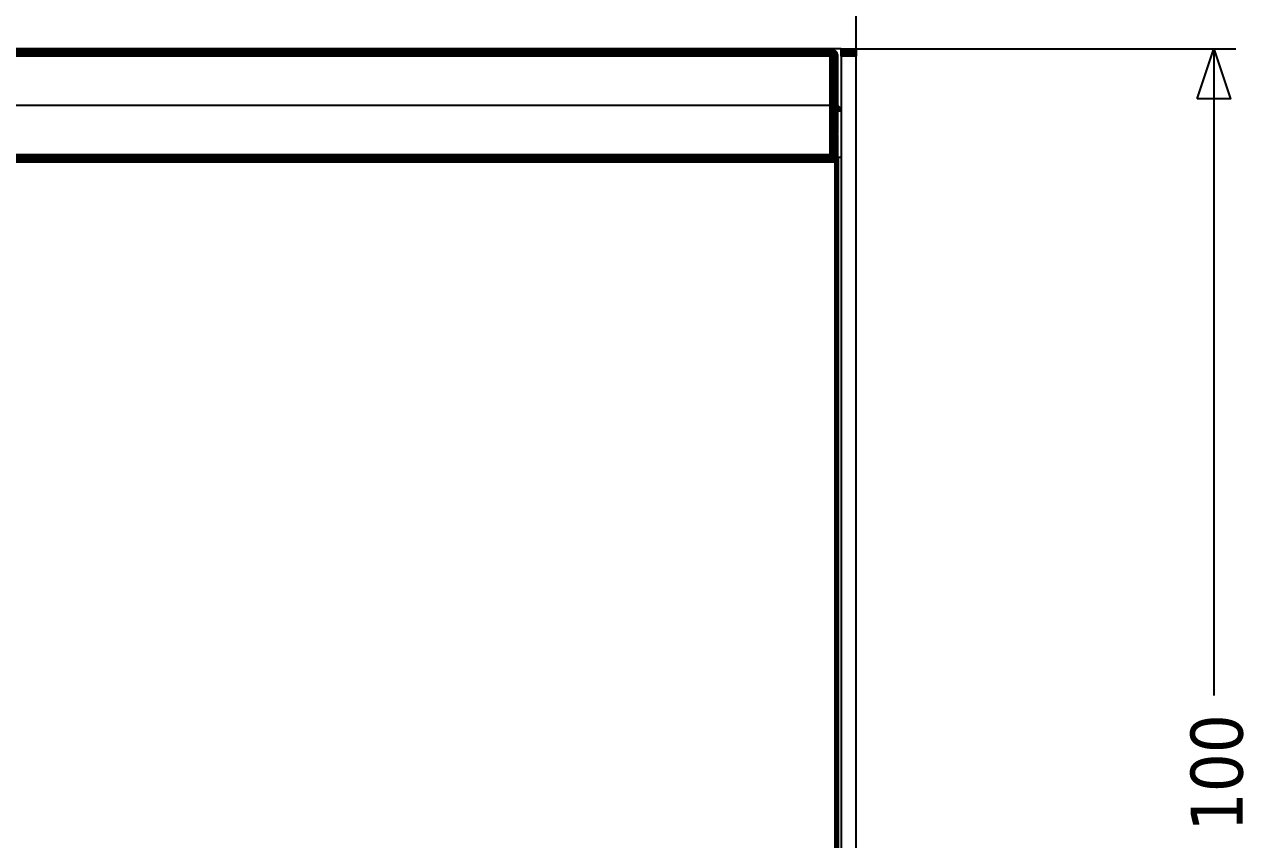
# Model space of a CAD drawing. Header units: inches. Extents: x 12 to 4609, y 5 to 3256.
# Drawn here: x 1133 to 1953, y 2110 to 2659 of the extents above; entities that cross this region are included whole.
import ezdxf

# ---------------------------------------------------------------- set-up
doc = ezdxf.new("R2010")
doc.units = ezdxf.units.IN
doc.header["$MEASUREMENT"] = 0
doc.styles.add('Tahoma', font='tahoma.ttf')

msp = doc.modelspace()

# ---------------------------------------------------------------- linework, layer by layer
for p, q in [((1692.34, 2642.05), (1692.34, 2812.57)), ((710.34, 2642.05), (1674.84, 2642.05)), ((1674.84, 2642), (710.34, 2642)), ((710.34, 2641.85), (1674.84, 2641.85)), ((1674.84, 2642.05), (1675.55, 2642)), ((1674.84, 2642.05), (1674.84, 2642)), ((1682.34, 2642.05), (1674.84, 2642.05)), ((1674.84, 2642), (1675.55, 2642)), ((1674.84, 2642), (1675.82, 2641.86)), ((1674.84, 2642), (1674.84, 2641.85)), ((1674.84, 2641.85), (1675.82, 2641.86)), ((1675.82, 2641.58), (1674.84, 2641.85)), ((1674.84, 2641.85), (1674.84, 2641.6)), ((1675.55, 2642), (1676.25, 2641.85)), ((1675.82, 2641.86), (1675.55, 2642)), ((1676.76, 2641.58), (1675.82, 2641.86)), ((1675.82, 2641.86), (1675.82, 2641.58)), ((1675.82, 2641.86), (1676.25, 2641.85)), ((1676.25, 2641.85), (1676.92, 2641.6)), ((1676.25, 2641.85), (1676.76, 2641.58)), ((1682.34, 2642.05), (1692.34, 2642.05)), ((1682.34, 2641.81), (1682.34, 2642.05)), ((1692.34, 2642.05), (1692.34, 2641.81)), ((1692.89, 2642.08), (1943.87, 2642.08)), ((1696.81, 2642.08), (1947.8, 2642.08)), ((1933.03, 2642.08), (1933.03, 2206.73)), ((1674.84, 2641.6), (710.34, 2641.6)), ((710.34, 2641.26), (1674.84, 2641.26)), ((710.34, 2640.83), (1674.84, 2640.83)), ((710.34, 2640.33), (1674.84, 2640.33)), ((710.34, 2639.76), (1674.84, 2639.76)), ((710.34, 2639.13), (1674.84, 2639.13)), ((1674.84, 2638.46), (710.34, 2638.46)), ((710.34, 2637.76), (1674.84, 2637.76)), ((1674.84, 2637.05), (710.34, 2637.05)), ((1674.84, 2641.6), (1675.82, 2641.58)), ((1674.84, 2641.6), (1674.84, 2641.26)), ((1675.82, 2641.13), (1674.84, 2641.6)), ((1674.84, 2641.26), (1675.82, 2641.13)), ((1674.84, 2641.26), (1674.84, 2640.83)), ((1674.84, 2640.83), (1675.82, 2641.13)), ((1674.84, 2640.83), (1675.82, 2640.52)), ((1674.84, 2640.83), (1674.84, 2640.33)), ((1675.82, 2640.52), (1674.84, 2640.33)), ((1675.82, 2639.78), (1674.84, 2640.33)), ((1674.84, 2640.33), (1674.84, 2639.76)), ((1674.84, 2639.76), (1675.82, 2639.78)), ((1674.84, 2639.76), (1674.84, 2639.13)), ((1675.82, 2638.93), (1674.84, 2639.76)), ((1674.84, 2639.13), (1675.82, 2638.93)), ((1674.84, 2639.13), (1675.82, 2638.01)), ((1674.84, 2639.13), (1674.84, 2638.46)), ((1674.84, 2638.46), (1675.82, 2638.01)), ((1674.84, 2638.46), (1674.84, 2637.76)), ((1675.82, 2638.01), (1674.84, 2637.76)), ((1675.55, 2637.05), (1674.84, 2637.76)), ((1674.84, 2637.76), (1674.84, 2637.05)), ((1674.84, 2620.55), (1674.84, 2637.05)), ((1675.55, 2637.05), (1674.84, 2620.55)), ((1675.55, 2637.05), (1674.84, 2637.05)), ((1675.55, 2637.05), (1675.82, 2638.01)), ((1676.25, 2637.05), (1675.55, 2637.05)), ((1675.55, 2637.05), (1676.14, 2604.05)), ((1675.82, 2641.58), (1676.76, 2641.32)), ((1675.82, 2641.58), (1675.82, 2641.13)), ((1675.82, 2641.13), (1676.76, 2640.89)), ((1675.82, 2641.13), (1675.82, 2640.52)), ((1675.82, 2640.52), (1676.76, 2640.32)), ((1675.82, 2640.52), (1675.82, 2639.78)), ((1675.82, 2639.78), (1676.76, 2639.62)), ((1675.82, 2639.78), (1675.82, 2638.93)), ((1675.82, 2638.93), (1676.76, 2638.82)), ((1675.82, 2638.93), (1675.82, 2638.01)), ((1675.82, 2638.01), (1676.76, 2637.95)), ((1675.82, 2638.01), (1676.25, 2637.05)), ((1676.14, 2604.05), (1676.92, 2637.05)), ((1676.25, 2637.05), (1676.14, 2604.05)), ((1676.25, 2637.05), (1676.76, 2637.95)), ((1676.92, 2637.05), (1676.25, 2637.05)), ((1676.76, 2641.58), (1676.92, 2641.6)), ((1676.76, 2641.32), (1676.76, 2641.58)), ((1677.62, 2641.13), (1676.76, 2641.58)), ((1677.55, 2641.26), (1676.76, 2641.58)), ((1676.76, 2641.32), (1677.62, 2640.89)), ((1676.76, 2640.89), (1676.76, 2641.32)), ((1676.76, 2640.89), (1677.62, 2640.51)), ((1676.76, 2640.32), (1676.76, 2640.89)), ((1676.76, 2640.32), (1677.62, 2639.99)), ((1676.76, 2639.62), (1676.76, 2640.32)), ((1676.76, 2639.62), (1677.62, 2639.36)), ((1676.76, 2638.82), (1676.76, 2639.62)), ((1676.76, 2638.82), (1677.62, 2638.64)), ((1676.76, 2637.95), (1676.76, 2638.82)), ((1676.76, 2637.95), (1677.62, 2637.86)), ((1676.92, 2637.05), (1676.76, 2637.95)), ((1676.92, 2641.6), (1677.55, 2641.26)), ((1676.92, 2637.05), (1677.62, 2637.86)), ((1677.55, 2637.05), (1676.92, 2637.05)), ((1676.92, 2637.05), (1677.34, 2604.05)), ((1677.34, 2604.05), (1678.12, 2637.05)), ((1677.55, 2637.05), (1677.34, 2604.05)), ((1677.55, 2641.26), (1678.12, 2640.83)), ((1677.62, 2641.13), (1677.55, 2641.26)), ((1677.55, 2637.05), (1677.62, 2637.86)), ((1677.55, 2637.05), (1678.38, 2637.74)), ((1678.12, 2637.05), (1677.55, 2637.05)), ((1677.62, 2640.89), (1677.62, 2641.13)), ((1678.38, 2640.52), (1677.62, 2641.13)), ((1677.62, 2641.13), (1678.12, 2640.83)), ((1677.62, 2640.89), (1678.38, 2640.32)), ((1677.62, 2640.51), (1677.62, 2640.89)), ((1677.62, 2640.51), (1678.38, 2639.99)), ((1677.62, 2639.99), (1677.62, 2640.51)), ((1677.62, 2639.99), (1678.38, 2639.55)), ((1677.62, 2639.36), (1677.62, 2639.99)), ((1677.62, 2639.36), (1678.38, 2639.02)), ((1677.62, 2638.64), (1677.62, 2639.36)), ((1677.62, 2638.64), (1678.38, 2638.41)), ((1677.62, 2637.86), (1677.62, 2638.64)), ((1677.62, 2637.86), (1678.38, 2637.74)), ((1678.12, 2640.83), (1678.62, 2640.33)), ((1678.38, 2640.52), (1678.12, 2640.83)), ((1678.12, 2637.05), (1678.38, 2637.74)), ((1678.62, 2637.05), (1678.12, 2637.05)), ((1678.38, 2604.05), (1678.12, 2637.05)), ((1678.38, 2640.32), (1678.38, 2640.52)), ((1679, 2639.78), (1678.38, 2640.52)), ((1678.38, 2640.52), (1678.62, 2640.33)), ((1678.38, 2640.32), (1679, 2639.62)), ((1678.38, 2639.99), (1678.38, 2640.32)), ((1678.38, 2639.99), (1679, 2639.36)), ((1678.38, 2639.55), (1678.38, 2639.99)), ((1678.38, 2639.55), (1679, 2639.02)), ((1678.38, 2639.02), (1678.38, 2639.55)), ((1678.38, 2639.02), (1679, 2638.6)), ((1678.38, 2638.41), (1678.38, 2639.02)), ((1678.38, 2638.41), (1679, 2638.12)), ((1678.38, 2637.74), (1678.38, 2638.41)), ((1678.38, 2637.74), (1678.62, 2637.05)), ((1678.38, 2637.74), (1678.8, 2637.31)), ((1678.38, 2637.74), (1679, 2637.59)), ((1679.05, 2637.05), (1678.38, 2604.05)), ((1678.62, 2637.05), (1678.38, 2604.05)), ((1678.62, 2640.33), (1679.05, 2639.76)), ((1678.62, 2637.05), (1678.8, 2637.31)), ((1679.05, 2637.05), (1678.62, 2637.05)), ((1678.8, 2637.31), (1679, 2637.59)), ((1679, 2639.62), (1679, 2639.78)), ((1679.46, 2638.93), (1679, 2639.78)), ((1679.05, 2639.76), (1679, 2639.78)), ((1679, 2639.78), (1679.39, 2639.13)), ((1679, 2639.62), (1679.46, 2638.82)), ((1679, 2639.36), (1679, 2639.62)), ((1679, 2639.36), (1679.46, 2638.64)), ((1679, 2639.02), (1679, 2639.36)), ((1679, 2639.02), (1679.46, 2638.41)), ((1679, 2638.6), (1679, 2639.02)), ((1679, 2638.6), (1679.46, 2638.12)), ((1679, 2638.12), (1679, 2638.6)), ((1679, 2638.12), (1679.46, 2637.79)), ((1679, 2637.59), (1679, 2638.12)), ((1679, 2637.59), (1679.46, 2637.43)), ((1679.05, 2637.05), (1679, 2637.59)), ((1679.05, 2639.76), (1679.39, 2639.13)), ((1679.05, 2637.05), (1679.26, 2637.24)), ((1679.39, 2637.05), (1679.05, 2637.05)), ((1679.05, 2637.05), (1679.17, 2604.05)), ((1679.17, 2604.05), (1679.39, 2637.05)), ((1679.26, 2637.24), (1679.46, 2637.43)), ((1679.26, 2637.24), (1679.39, 2637.05)), ((1679.46, 2638.93), (1679.39, 2639.13)), ((1679.46, 2637.43), (1679.39, 2637.05)), ((1679.39, 2637.05), (1679.59, 2637.16)), ((1679.64, 2637.05), (1679.39, 2637.05)), ((1679.39, 2637.05), (1679.67, 2604.05)), ((1679.46, 2638.93), (1679.64, 2638.46)), ((1679.46, 2638.82), (1679.46, 2638.93)), ((1679.72, 2638.1), (1679.46, 2638.93)), ((1679.46, 2638.64), (1679.46, 2638.82)), ((1679.46, 2638.82), (1679.72, 2638.1)), ((1679.46, 2638.64), (1679.75, 2637.86)), ((1679.46, 2638.41), (1679.46, 2638.64)), ((1679.46, 2638.41), (1679.75, 2637.74)), ((1679.46, 2638.12), (1679.46, 2638.41)), ((1679.46, 2638.12), (1679.75, 2637.59)), ((1679.46, 2637.79), (1679.46, 2638.12)), ((1679.46, 2637.79), (1679.75, 2637.43)), ((1679.46, 2637.43), (1679.46, 2637.79)), ((1679.75, 2637.24), (1679.46, 2637.43)), ((1679.59, 2637.16), (1679.75, 2637.24)), ((1679.59, 2637.16), (1679.64, 2637.05)), ((1679.64, 2638.46), (1679.72, 2638.1)), ((1679.64, 2637.05), (1679.75, 2637.24)), ((1679.79, 2637.05), (1679.64, 2637.05)), ((1679.67, 2604.05), (1679.64, 2637.05)), ((1679.67, 2604.05), (1679.79, 2637.05)), ((1679.72, 2638.1), (1679.75, 2638.01)), ((1679.75, 2637.95), (1679.75, 2638.01)), ((1679.75, 2637.95), (1679.76, 2637.91)), ((1679.76, 2637.91), (1679.75, 2637.86)), ((1679.75, 2637.86), (1679.75, 2637.74)), ((1679.75, 2637.86), (1679.79, 2637.76)), ((1679.75, 2637.59), (1679.75, 2637.74)), ((1679.75, 2637.59), (1679.84, 2637.05)), ((1679.75, 2637.43), (1679.75, 2637.59)), ((1679.75, 2637.43), (1679.75, 2637.24)), ((1679.75, 2637.43), (1679.84, 2637.05)), ((1679.84, 2637.05), (1679.75, 2637.24)), ((1679.75, 2637.24), (1679.79, 2637.05)), ((1679.79, 2637.76), (1679.84, 2637.05)), ((1679.79, 2637.05), (1679.84, 2620.55)), ((1679.79, 2637.05), (1679.84, 2637.05)), ((1679.84, 2620.55), (1679.84, 2637.05)), ((1682.34, 2641.1), (1682.34, 2641.81)), ((1692.34, 2641.81), (1682.34, 2641.81)), ((1682.34, 2639.99), (1682.34, 2641.1)), ((1682.34, 2641.1), (1692.34, 2641.1)), ((1682.34, 2638.6), (1682.34, 2639.99)), ((1682.34, 2639.99), (1692.34, 2639.99)), ((1682.34, 2637.05), (1682.34, 2638.6)), ((1682.34, 2638.6), (1692.34, 2638.6)), ((1692.34, 2637.05), (1682.34, 2637.05)), ((1682.34, 2637.05), (1682.34, 2600.05)), ((1692.34, 2641.81), (1692.34, 2641.1)), ((1692.34, 2641.1), (1692.34, 2639.99)), ((1692.34, 2639.99), (1692.34, 2638.6)), ((1692.34, 2638.6), (1692.34, 2637.05)), ((1692.34, 1647.05), (1692.34, 2637.05)), ((1674.84, 2604.05), (1674.84, 2620.55)), ((1674.84, 2620.55), (1676.14, 2604.05)), ((1679.67, 2604.05), (1679.84, 2620.55)), ((1679.84, 2620.55), (1679.84, 2604.05)), ((710.34, 2604.05), (1674.84, 2604.05)), ((1674.84, 2604.05), (1676.14, 2604.05)), ((1674.84, 2571.05), (1674.84, 2604.05)), ((1675.5, 2570.4), (1674.84, 2604.05)), ((1675.5, 2570.4), (1676.12, 2602.88)), ((1676.12, 2603.38), (1676.14, 2604.05)), ((1676.12, 2603.38), (1676.15, 2603.38)), ((1676.12, 2602.88), (1676.12, 2603.38)), ((1676.12, 2602.88), (1676.16, 2602.88)), ((1676.15, 2569.74), (1676.12, 2602.88)), ((1676.14, 2604.05), (1677.34, 2604.05)), ((1676.14, 2604.05), (1676.15, 2603.38)), ((1676.15, 2603.38), (1676.16, 2602.88)), ((1676.16, 2602.88), (1676.81, 2569.09)), ((1676.81, 2569.09), (1677.33, 2602.88)), ((1677.33, 2602.88), (1677.34, 2604.05)), ((1677.33, 2602.88), (1677.36, 2602.88)), ((1677.33, 2602.88), (1677.46, 2568.44)), ((1677.34, 2604.05), (1678.38, 2604.05)), ((1677.34, 2604.05), (1677.36, 2602.88)), ((1677.36, 2602.88), (1677.79, 2568.11)), ((1677.79, 2568.11), (1678.34, 2601.58)), ((1678.34, 2601.58), (1678.11, 2567.79)), ((1678.34, 2601.58), (1678.36, 2602.88)), ((1678.34, 2601.58), (1678.4, 2601.58)), ((1678.34, 2601.58), (1678.43, 2567.46)), ((1678.36, 2603.08), (1678.39, 2603.11)), ((1678.36, 2603.08), (1678.36, 2602.88)), ((1678.36, 2602.88), (1678.39, 2602.88)), ((1678.38, 2604.05), (1679.17, 2604.05)), ((1678.39, 2603.11), (1678.38, 2604.05)), ((1678.39, 2602.88), (1678.39, 2603.11)), ((1678.4, 2601.58), (1678.39, 2602.88)), ((1678.75, 2567.14), (1678.4, 2601.58)), ((1679.14, 2600.83), (1679.13, 2600.05)), ((1679.14, 2600.83), (1679.15, 2601.58)), ((1679.14, 2600.83), (1679.2, 2600.83)), ((1679.16, 2600.05), (1679.14, 2600.83)), ((1679.15, 2601.58), (1679.16, 2602.66)), ((1679.15, 2601.58), (1679.2, 2601.58)), ((1679.16, 2602.66), (1679.17, 2604.05)), ((1679.16, 2602.66), (1679.19, 2602.7)), ((1679.17, 2604.05), (1679.67, 2604.05)), ((1679.19, 2602.7), (1679.17, 2604.05)), ((1679.2, 2601.58), (1679.19, 2602.7)), ((1679.2, 2600.83), (1679.2, 2601.58)), ((1679.21, 2600.05), (1679.2, 2600.83)), ((1679.66, 2601.58), (1679.67, 2602.28)), ((1679.66, 2600.82), (1679.66, 2601.58)), ((1679.66, 2601.58), (1679.84, 2601.58)), ((1679.66, 2600.82), (1679.68, 2600.05)), ((1679.66, 2600.05), (1679.66, 2600.82)), ((1679.66, 2600.82), (1679.84, 2600.82)), ((1679.84, 2604.05), (1679.67, 2604.05)), ((1679.67, 2603.81), (1679.67, 2604.05)), ((1679.84, 2603.76), (1679.67, 2603.81)), ((1679.67, 2603.51), (1679.67, 2603.81)), ((1679.7, 2603.48), (1679.67, 2603.51)), ((1679.67, 2603.44), (1679.67, 2603.51)), ((1679.67, 2603.44), (1679.7, 2603.48)), ((1679.67, 2603.38), (1679.67, 2603.44)), ((1679.67, 2603.38), (1679.72, 2603.38)), ((1679.68, 2603.28), (1679.67, 2603.38)), ((1679.68, 2603.28), (1679.67, 2603.26)), ((1679.68, 2602.92), (1679.67, 2603.26)), ((1679.67, 2602.88), (1679.68, 2602.92)), ((1679.67, 2602.88), (1679.69, 2602.88)), ((1679.68, 2602.83), (1679.67, 2602.88)), ((1679.67, 2602.75), (1679.68, 2602.83)), ((1679.67, 2602.28), (1679.67, 2602.75)), ((1679.84, 2602.28), (1679.67, 2602.28)), ((1679.72, 2603.38), (1679.68, 2603.28)), ((1679.73, 2603.07), (1679.68, 2602.92)), ((1679.68, 2602.92), (1679.69, 2602.88)), ((1679.69, 2602.88), (1679.68, 2602.83)), ((1679.69, 2602.88), (1679.84, 2602.88)), ((1679.7, 2603.48), (1679.84, 2603.67)), ((1679.75, 2603.45), (1679.7, 2603.48)), ((1679.75, 2603.45), (1679.72, 2603.38)), ((1679.72, 2603.38), (1679.8, 2603.38)), ((1679.84, 2603.38), (1679.73, 2603.07)), ((1679.8, 2603.38), (1679.73, 2603.07)), ((1679.84, 2603.67), (1679.75, 2603.45)), ((1679.8, 2603.41), (1679.75, 2603.45)), ((1679.84, 2603.6), (1679.8, 2603.41)), ((1679.84, 2603.38), (1679.8, 2603.41)), ((1679.8, 2603.41), (1679.8, 2603.38)), ((1679.8, 2603.38), (1679.84, 2603.38)), ((1679.84, 2604.05), (1679.84, 2603.76)), ((1679.87, 2603.75), (1679.84, 2603.76)), ((1679.84, 2603.76), (1679.84, 2603.7)), ((1679.84, 2603.7), (1679.87, 2603.75)), ((1679.84, 2603.67), (1679.84, 2603.7)), ((1679.84, 2603.67), (1679.84, 2603.6)), ((1679.84, 2603.6), (1679.84, 2603.38)), ((1680.34, 2602.88), (1679.84, 2603.38)), ((1679.97, 2602.88), (1679.84, 2603.38)), ((1679.84, 2603.38), (1679.84, 2602.88)), ((1679.84, 2602.88), (1679.97, 2602.88)), ((1679.84, 2602.88), (1679.84, 2602.28)), ((1680.13, 2602.28), (1679.84, 2602.28)), ((1679.84, 2602.28), (1679.84, 2601.58)), ((1679.84, 2601.58), (1681.34, 2601.58)), ((1679.84, 2601.58), (1679.84, 2600.82)), ((1680.19, 2600.82), (1679.84, 2600.82)), ((1679.84, 2600.82), (1679.84, 2600.05)), ((1680.57, 2603.38), (1679.87, 2603.75)), ((1680.13, 2602.28), (1679.97, 2602.88)), ((1679.97, 2602.88), (1680.34, 2602.88)), ((1680.28, 2602.28), (1680.13, 2602.28)), ((1680.19, 2600.82), (1680.23, 2600.83)), ((1680.19, 2600.82), (1680.3, 2600.44)), ((1680.23, 2600.83), (1680.88, 2600.82)), ((1680.28, 2602.28), (1680.64, 2602.52)), ((1680.57, 2602.28), (1680.28, 2602.28)), ((1680.88, 2600.82), (1680.3, 2600.44)), ((1680.64, 2602.52), (1680.34, 2602.88)), ((1681.17, 2602.88), (1680.57, 2603.38)), ((1680.72, 2602.43), (1680.57, 2602.28)), ((1680.76, 2602.28), (1680.57, 2602.28)), ((1680.64, 2602.52), (1681.17, 2602.88)), ((1680.72, 2602.43), (1680.64, 2602.52)), ((1681.17, 2602.88), (1680.72, 2602.43)), ((1680.8, 2602.33), (1680.72, 2602.43)), ((1680.8, 2602.33), (1680.76, 2602.28)), ((1680.84, 2602.28), (1680.76, 2602.28)), ((1681.17, 2602.88), (1680.8, 2602.33)), ((1680.84, 2602.28), (1680.8, 2602.33)), ((1681.11, 2601.9), (1680.84, 2602.28)), ((1680.9, 2600.83), (1680.88, 2600.82)), ((1680.9, 2600.83), (1681.32, 2600.83)), ((1681.11, 2601.9), (1681.67, 2602.28)), ((1681.19, 2601.8), (1681.11, 2601.9)), ((1681.67, 2602.28), (1681.17, 2602.88)), ((1681.67, 2602.28), (1681.19, 2601.8)), ((1681.34, 2601.58), (1681.19, 2601.8)), ((1681.32, 2600.83), (1681.34, 2600.82)), ((1681.43, 2601.46), (1681.34, 2601.58)), ((1681.84, 2600.83), (1681.34, 2600.82)), ((1681.34, 2600.82), (1681.52, 2600.68)), ((1681.43, 2601.46), (1682.04, 2601.58)), ((1681.49, 2601.36), (1681.43, 2601.46)), ((1681.49, 2601.36), (1682.04, 2601.58)), ((1681.56, 2601.27), (1681.49, 2601.36)), ((1682.04, 2601.58), (1681.56, 2601.27)), ((1681.84, 2600.83), (1681.56, 2601.27)), ((1682.04, 2601.58), (1681.67, 2602.28)), ((1681.89, 2600.76), (1681.84, 2600.83)), ((1681.84, 2600.83), (1682.27, 2600.83)), ((1681.89, 2600.76), (1682.27, 2600.83)), ((1682.27, 2600.83), (1681.99, 2600.6)), ((1682.27, 2600.83), (1682.04, 2601.58)), ((1682.34, 2600.05), (1682.27, 2600.83)), ((1679.13, 2600.05), (1678.75, 2567.14)), ((1679.13, 2600.05), (1678.91, 2566.99)), ((1679.16, 2600.05), (1679.07, 2566.83)), ((1679.13, 2600.05), (1679.16, 2600.05)), ((1679.16, 2600.05), (1679.21, 2600.05)), ((1679.22, 2566.67), (1679.16, 2600.05)), ((1679.38, 2566.52), (1679.21, 2600.05)), ((1679.21, 2600.05), (1679.52, 2566.37)), ((1679.52, 2566.37), (1679.66, 2600.05)), ((1679.66, 2600.05), (1679.6, 2566.3)), ((1679.68, 2600.05), (1679.66, 2600.05)), ((1679.66, 2600.05), (1679.66, 2566.23)), ((1679.66, 2600.05), (1679.76, 2569.05)), ((1679.72, 2569.05), (1679.66, 2600.05)), ((1679.68, 2600.05), (1679.84, 2585.05)), ((1679.84, 2600.05), (1679.68, 2600.05)), ((1680.34, 2600.05), (1679.84, 2600.05)), ((1679.84, 2600.05), (1679.84, 2585.05)), ((1680.3, 2600.44), (1681.52, 2600.68)), ((1681.34, 2600.05), (1680.3, 2600.44)), ((1680.3, 2600.44), (1680.34, 2600.05)), ((1681.34, 2600.05), (1680.34, 2600.05)), ((1681.17, 2599.86), (1681.17, 2599.76)), ((1681.82, 2600.45), (1681.34, 2600.05)), ((1682.34, 2600.05), (1681.34, 2600.05)), ((1681.52, 2600.68), (1681.89, 2600.76)), ((1681.52, 2600.68), (1681.82, 2600.45)), ((1681.67, 2599.91), (1681.67, 2599.89)), ((1681.99, 2600.6), (1681.82, 2600.45)), ((1681.82, 2600.45), (1682.34, 2600.05)), ((1681.99, 2600.6), (1681.89, 2600.76)), ((1682.34, 2600.05), (1681.99, 2600.6)), ((1682.34, 2600.05), (1682.34, 2569.05)), ((1679.79, 2569.05), (1679.84, 2585.05)), ((1679.84, 2569.05), (1679.84, 2585.05)), ((707.4, 2568.11), (1677.79, 2568.11)), ((707.73, 2568.44), (1677.46, 2568.44)), ((708.38, 2569.09), (1676.81, 2569.09)), ((709.03, 2569.74), (1676.15, 2569.74)), ((1675.5, 2570.4), (709.69, 2570.4)), ((710.34, 2571.05), (1674.84, 2571.05)), ((1675.5, 2570.4), (1674.84, 2571.05)), ((1676.15, 2569.74), (1675.5, 2570.4)), ((1676.81, 2569.09), (1676.15, 2569.74)), ((1677.46, 2568.44), (1676.81, 2569.09)), ((1677.79, 2568.11), (1677.46, 2568.44)), ((1678.11, 2567.79), (1677.79, 2568.11)), ((1679.76, 2569.05), (1679.72, 2569.05)), ((1679.73, 2566.17), (1679.72, 2569.05)), ((1679.76, 2569.05), (1679.76, 2566.14)), ((1679.76, 2569.05), (1679.78, 2566.11)), ((1679.79, 2569.05), (1679.76, 2569.05)), ((1679.78, 2566.11), (1679.79, 2569.05)), ((1679.84, 2569.05), (1679.79, 2569.05)), ((1679.84, 2566.05), (1679.84, 2569.05)), ((1679.87, 2569.05), (1679.84, 2569.05)), ((1680.01, 2569.05), (1679.87, 2569.05)), ((1679.87, 2569.05), (1679.87, 2427.05)), ((1680.19, 2569.05), (1680.01, 2569.05)), ((1680.01, 2569.05), (1680.01, 2427.05)), ((1680.3, 2569.05), (1680.19, 2569.05)), ((1680.19, 2569.05), (1680.19, 2427.05)), ((1680.34, 2569.05), (1680.3, 2569.05)), ((1680.3, 2569.05), (1680.3, 2427.05)), ((1680.34, 2568.88), (1680.34, 2569.05)), ((1680.34, 2569.05), (1680.57, 2569.05)), ((1680.57, 2568.88), (1680.34, 2568.88)), ((1680.34, 2568.88), (1680.34, 2427.05)), ((1680.57, 2569.05), (1680.57, 2568.88)), ((1680.57, 2569.05), (1681.17, 2569.05)), ((1681.17, 2568.88), (1680.57, 2568.88)), ((1681.17, 2569.05), (1681.17, 2568.88)), ((1681.17, 2569.05), (1681.67, 2569.05)), ((1681.67, 2568.88), (1681.17, 2568.88)), ((1681.67, 2569.05), (1681.67, 2568.88)), ((1681.67, 2569.05), (1682.04, 2569.05)), ((1682.04, 2568.88), (1681.67, 2568.88)), ((1682.04, 2569.05), (1682.27, 2569.07)), ((1682.04, 2568.88), (1682.04, 2569.05)), ((1682.27, 2568.88), (1682.04, 2568.88)), ((1682.27, 2568.88), (1682.27, 2569.07)), ((1682.27, 2569.07), (1682.34, 2569.05)), ((1682.34, 2568.88), (1682.27, 2568.88)), ((1682.34, 2569.05), (1682.34, 2568.88)), ((1682.34, 2568.88), (1682.34, 1715.23)), ((705.4, 2566.11), (1679.78, 2566.11)), ((705.46, 2566.17), (1679.73, 2566.17)), ((705.52, 2566.23), (1679.66, 2566.23)), ((705.58, 2566.29), (1679.6, 2566.3)), ((705.66, 2566.37), (1679.52, 2566.37)), ((705.81, 2566.52), (1679.38, 2566.52)), ((705.95, 2566.66), (1679.22, 2566.67)), ((1679.07, 2566.83), (706.12, 2566.83)), ((706.28, 2566.99), (1678.91, 2566.99)), ((706.34, 2566.07), (1678.34, 2566.07)), ((706.44, 2567.14), (1678.75, 2567.14)), ((706.76, 2567.46), (1678.43, 2567.46)), ((707.08, 2567.79), (1678.11, 2567.79)), ((1678.43, 2567.46), (1678.11, 2567.79)), ((1678.34, 2566.07), (1678.73, 2566.07)), ((1678.34, 2427.05), (1678.34, 2566.07)), ((1678.75, 2567.14), (1678.43, 2567.46)), ((1678.73, 2566.07), (1679.12, 2566.07)), ((1678.73, 2427.05), (1678.73, 2566.07)), ((1678.91, 2566.99), (1678.75, 2567.14)), ((1679.07, 2566.83), (1678.91, 2566.99)), ((1679.22, 2566.67), (1679.07, 2566.83)), ((1679.12, 2566.07), (1679.11, 2427.05)), ((1679.12, 2566.07), (1679.45, 2566.07)), ((1679.38, 2566.52), (1679.22, 2566.67)), ((1679.52, 2566.37), (1679.38, 2566.52)), ((1679.45, 2566.07), (1679.76, 2566.07)), ((1679.45, 2566.07), (1679.45, 2427.05)), ((1679.6, 2566.3), (1679.52, 2566.37)), ((1679.66, 2566.23), (1679.6, 2566.3)), ((1679.73, 2566.17), (1679.66, 2566.23)), ((1679.76, 2566.14), (1679.73, 2566.17)), ((1679.78, 2566.11), (1679.76, 2566.14)), ((1679.76, 2566.07), (1679.84, 2566.05)), ((1679.76, 2566.07), (1679.76, 2427.05)), ((1679.84, 2566.05), (1679.78, 2566.11)), ((1678.34, 2427.05), (1678.73, 2427.05)), ((1678.34, 2426.9), (1678.34, 2427.05)), ((1678.34, 2426.9), (1678.73, 2426.9)), ((1678.34, 2426.47), (1678.34, 2426.9)), ((1678.34, 2426.47), (1678.73, 2426.47)), ((1678.34, 2425.82), (1678.34, 2426.47)), ((1678.34, 2425.82), (1678.73, 2425.82)), ((1678.34, 2425.55), (1678.34, 2425.82)), ((1678.34, 2425.55), (1678.73, 2425.55)), ((1678.34, 2425.51), (1678.34, 2425.55)), ((1678.34, 2425.51), (1678.73, 2425.51)), ((1678.34, 2425.41), (1678.34, 2425.51)), ((1678.73, 2425.41), (1678.34, 2425.41)), ((1678.34, 2425.24), (1678.34, 2425.41)), ((1678.34, 2425.24), (1678.73, 2425.24)), ((1678.34, 2425.05), (1678.34, 2425.24)), ((1678.73, 2425.05), (1678.34, 2425.05)), ((1678.34, 2409.05), (1678.34, 2425.05)), ((1678.73, 2426.9), (1678.73, 2427.05)), ((1678.73, 2426.47), (1678.73, 2426.9)), ((1678.73, 2425.82), (1678.73, 2426.47)), ((1678.73, 2425.55), (1678.73, 2425.82)), ((1678.73, 2425.51), (1678.73, 2425.55)), ((1678.73, 2425.41), (1678.73, 2425.51)), ((1678.73, 2425.24), (1678.73, 2425.41)), ((1678.73, 2425.05), (1678.73, 2425.24)), ((1678.73, 2409.05), (1678.73, 2425.05)), ((1679.11, 2427.05), (1679.45, 2427.05)), ((1679.11, 2427.05), (1679.11, 2426.9)), ((1679.11, 2426.9), (1679.45, 2426.9)), ((1679.11, 2426.9), (1679.11, 2426.47)), ((1679.11, 2426.47), (1679.45, 2426.47)), ((1679.11, 2426.47), (1679.11, 2425.82)), ((1679.11, 2425.82), (1679.45, 2425.82)), ((1679.11, 2425.82), (1679.11, 2425.55)), ((1679.11, 2425.55), (1679.45, 2425.55)), ((1679.11, 2425.55), (1679.11, 2425.51)), ((1679.11, 2425.51), (1679.45, 2425.51)), ((1679.11, 2425.51), (1679.11, 2425.41)), ((1679.45, 2425.41), (1679.11, 2425.41)), ((1679.11, 2425.41), (1679.11, 2425.24)), ((1679.11, 2425.24), (1679.45, 2425.24)), ((1679.11, 2425.24), (1679.11, 2425.05)), ((1679.45, 2425.05), (1679.11, 2425.05)), ((1679.11, 2425.05), (1679.11, 2409.05)), ((1679.45, 2427.05), (1679.76, 2427.05)), ((1679.45, 2427.05), (1679.45, 2426.9)), ((1679.45, 2426.9), (1679.76, 2426.9)), ((1679.45, 2426.9), (1679.45, 2426.47)), ((1679.45, 2426.47), (1679.76, 2426.47)), ((1679.45, 2426.47), (1679.45, 2425.82)), ((1679.45, 2425.82), (1679.76, 2425.82)), ((1679.45, 2425.82), (1679.45, 2425.55)), ((1679.45, 2425.55), (1679.76, 2425.55)), ((1679.45, 2425.55), (1679.45, 2425.51)), ((1679.45, 2425.51), (1679.76, 2425.51)), ((1679.45, 2425.51), (1679.45, 2425.41)), ((1679.76, 2425.41), (1679.45, 2425.41)), ((1679.45, 2425.41), (1679.45, 2425.24)), ((1679.45, 2425.24), (1679.76, 2425.24)), ((1679.45, 2425.24), (1679.45, 2425.05)), ((1679.76, 2425.05), (1679.45, 2425.05)), ((1679.45, 2425.05), (1679.45, 2409.05)), ((1679.76, 2427.05), (1679.87, 2427.05)), ((1679.76, 2427.05), (1679.76, 2426.9)), ((1679.76, 2426.9), (1679.87, 2426.9)), ((1679.76, 2426.9), (1679.76, 2426.47)), ((1679.76, 2426.47), (1679.87, 2426.47)), ((1679.76, 2426.47), (1679.76, 2425.82)), ((1679.76, 2425.82), (1679.87, 2425.82)), ((1679.76, 2425.82), (1679.76, 2425.55)), ((1679.76, 2425.55), (1679.87, 2425.55)), ((1679.76, 2425.55), (1679.76, 2425.51)), ((1679.76, 2425.51), (1679.87, 2425.51)), ((1679.76, 2425.51), (1679.76, 2425.41)), ((1679.87, 2425.41), (1679.76, 2425.41)), ((1679.76, 2425.41), (1679.76, 2425.24)), ((1679.76, 2425.24), (1679.87, 2425.24)), ((1679.76, 2425.24), (1679.76, 2425.05)), ((1679.87, 2425.05), (1679.76, 2425.05)), ((1679.76, 2425.05), (1679.76, 2409.05)), ((1679.87, 2427.05), (1680.01, 2427.05)), ((1679.87, 2427.05), (1679.87, 2426.9)), ((1679.87, 2426.9), (1680.01, 2426.9)), ((1679.87, 2426.9), (1679.87, 2426.47)), ((1679.87, 2426.47), (1680.01, 2426.47)), ((1679.87, 2426.47), (1679.87, 2425.82)), ((1679.87, 2425.82), (1680.01, 2425.82)), ((1679.87, 2425.82), (1679.87, 2425.55)), ((1679.87, 2425.55), (1680.01, 2425.55)), ((1679.87, 2425.55), (1679.87, 2425.51)), ((1679.87, 2425.51), (1680.01, 2425.51)), ((1679.87, 2425.51), (1679.87, 2425.41)), ((1680.01, 2425.41), (1679.87, 2425.41)), ((1679.87, 2425.41), (1679.87, 2425.24)), ((1679.87, 2425.24), (1680.01, 2425.24)), ((1679.87, 2425.24), (1679.87, 2425.05)), ((1680.01, 2425.05), (1679.87, 2425.05)), ((1679.87, 2425.05), (1679.87, 2409.05)), ((1680.01, 2427.05), (1680.01, 2426.9)), ((1680.01, 2426.9), (1680.01, 2426.47)), ((1680.01, 2426.47), (1680.01, 2425.82)), ((1680.01, 2425.82), (1680.01, 2425.55)), ((1680.01, 2425.55), (1680.01, 2425.51)), ((1680.01, 2425.51), (1680.01, 2425.41)), ((1680.01, 2425.41), (1680.01, 2425.24)), ((1680.01, 2425.24), (1680.01, 2425.05)), ((1680.01, 2425.05), (1680.01, 2409.05)), ((1680.19, 2427.05), (1680.3, 2427.05)), ((1680.19, 2427.05), (1680.19, 2426.9)), ((1680.19, 2426.9), (1680.3, 2426.9)), ((1680.19, 2426.9), (1680.19, 2426.47)), ((1680.19, 2426.47), (1680.3, 2426.47)), ((1680.19, 2426.47), (1680.19, 2425.82)), ((1680.19, 2425.82), (1680.3, 2425.82)), ((1680.19, 2425.82), (1680.19, 2425.55)), ((1680.19, 2425.55), (1680.3, 2425.55)), ((1680.19, 2425.55), (1680.19, 2425.51)), ((1680.19, 2425.51), (1680.3, 2425.51)), ((1680.19, 2425.51), (1680.19, 2425.41)), ((1680.3, 2425.41), (1680.19, 2425.41)), ((1680.19, 2425.41), (1680.19, 2425.24)), ((1680.19, 2425.24), (1680.3, 2425.24)), ((1680.19, 2425.24), (1680.19, 2425.05)), ((1680.3, 2425.05), (1680.19, 2425.05)), ((1680.19, 2425.05), (1680.19, 2409.05)), ((1680.3, 2427.05), (1680.34, 2427.05)), ((1680.3, 2427.05), (1680.3, 2426.9)), ((1680.3, 2426.9), (1680.34, 2426.9)), ((1680.3, 2426.9), (1680.3, 2426.47)), ((1680.3, 2426.47), (1680.34, 2426.47)), ((1680.3, 2426.47), (1680.3, 2425.82)), ((1680.3, 2425.82), (1680.34, 2425.82)), ((1680.3, 2425.82), (1680.3, 2425.55)), ((1680.3, 2425.55), (1680.34, 2425.55)), ((1680.3, 2425.55), (1680.3, 2425.51)), ((1680.3, 2425.51), (1680.34, 2425.51)), ((1680.3, 2425.51), (1680.3, 2425.41)), ((1680.34, 2425.41), (1680.3, 2425.41)), ((1680.3, 2425.41), (1680.3, 2425.24)), ((1680.3, 2425.24), (1680.34, 2425.24)), ((1680.3, 2425.24), (1680.3, 2425.05)), ((1680.34, 2425.05), (1680.3, 2425.05)), ((1680.3, 2425.05), (1680.3, 2409.05)), ((1680.34, 2426.9), (1680.34, 2427.05)), ((1680.34, 2426.47), (1680.34, 2426.9)), ((1680.34, 2425.82), (1680.34, 2426.47)), ((1680.34, 2425.55), (1680.34, 2425.82)), ((1680.34, 2425.51), (1680.34, 2425.55)), ((1680.34, 2425.41), (1680.34, 2425.51)), ((1680.34, 2425.24), (1680.34, 2425.41)), ((1680.34, 2425.05), (1680.34, 2425.24)), ((1680.34, 2409.05), (1680.34, 2425.05)), ((1678.73, 2409.05), (1678.34, 2409.05)), ((1678.34, 2408.86), (1678.34, 2409.05)), ((1678.34, 2408.86), (1678.73, 2408.86)), ((1678.34, 2408.7), (1678.34, 2408.86)), ((1678.73, 2408.7), (1678.34, 2408.7)), ((1678.34, 2408.59), (1678.34, 2408.7)), ((1678.34, 2408.59), (1678.73, 2408.59)), ((1678.34, 2408.55), (1678.34, 2408.59)), ((1678.73, 2408.55), (1678.34, 2408.55)), ((1678.34, 2408.29), (1678.34, 2408.55)), ((1678.73, 2408.29), (1678.34, 2408.29)), ((1678.34, 2407.64), (1678.34, 2408.29)), ((1678.34, 2407.64), (1678.73, 2407.64)), ((1678.34, 2407.21), (1678.34, 2407.64)), ((1678.73, 2407.21), (1678.34, 2407.21)), ((1678.34, 2407.05), (1678.34, 2407.21)), ((1678.73, 2407.05), (1678.34, 2407.05)), ((1678.34, 1911.05), (1678.34, 2407.05)), ((1678.73, 2408.86), (1678.73, 2409.05)), ((1678.73, 2408.7), (1678.73, 2408.86)), ((1678.73, 2408.59), (1678.73, 2408.7)), ((1678.73, 2408.55), (1678.73, 2408.59)), ((1678.73, 2408.29), (1678.73, 2408.55)), ((1678.73, 2407.64), (1678.73, 2408.29)), ((1678.73, 2407.21), (1678.73, 2407.64)), ((1678.73, 2407.05), (1678.73, 2407.21)), ((1678.73, 1911.05), (1678.73, 2407.05)), ((1679.45, 2409.05), (1679.11, 2409.05)), ((1679.11, 2409.05), (1679.11, 2408.86)), ((1679.11, 2408.86), (1679.45, 2408.86)), ((1679.11, 2408.86), (1679.11, 2408.7)), ((1679.45, 2408.7), (1679.11, 2408.7)), ((1679.11, 2408.7), (1679.11, 2408.59)), ((1679.11, 2408.59), (1679.45, 2408.59)), ((1679.11, 2408.59), (1679.11, 2408.55)), ((1679.45, 2408.55), (1679.11, 2408.55)), ((1679.11, 2408.55), (1679.11, 2408.29)), ((1679.45, 2408.29), (1679.11, 2408.29)), ((1679.11, 2408.29), (1679.11, 2407.64)), ((1679.11, 2407.64), (1679.45, 2407.64)), ((1679.11, 2407.64), (1679.11, 2407.21)), ((1679.45, 2407.21), (1679.11, 2407.21)), ((1679.11, 2407.21), (1679.11, 2407.05)), ((1679.45, 2407.05), (1679.11, 2407.05)), ((1679.11, 2407.05), (1679.11, 1911.05)), ((1679.76, 2409.05), (1679.45, 2409.05)), ((1679.45, 2409.05), (1679.45, 2408.86)), ((1679.45, 2408.86), (1679.76, 2408.86)), ((1679.45, 2408.86), (1679.45, 2408.7)), ((1679.76, 2408.7), (1679.45, 2408.7)), ((1679.45, 2408.7), (1679.45, 2408.59)), ((1679.45, 2408.59), (1679.76, 2408.59)), ((1679.45, 2408.59), (1679.45, 2408.55)), ((1679.76, 2408.55), (1679.45, 2408.55)), ((1679.45, 2408.55), (1679.45, 2408.29)), ((1679.76, 2408.29), (1679.45, 2408.29)), ((1679.45, 2408.29), (1679.45, 2407.64)), ((1679.45, 2407.64), (1679.76, 2407.64)), ((1679.45, 2407.64), (1679.45, 2407.21)), ((1679.76, 2407.21), (1679.45, 2407.21)), ((1679.45, 2407.21), (1679.45, 2407.05)), ((1679.76, 2407.05), (1679.45, 2407.05)), ((1679.45, 2407.05), (1679.45, 1911.05)), ((1679.87, 2409.05), (1679.76, 2409.05)), ((1679.76, 2409.05), (1679.76, 2408.86)), ((1679.76, 2408.86), (1679.87, 2408.86)), ((1679.76, 2408.86), (1679.76, 2408.7)), ((1679.87, 2408.7), (1679.76, 2408.7)), ((1679.76, 2408.7), (1679.76, 2408.59)), ((1679.76, 2408.59), (1679.87, 2408.59)), ((1679.76, 2408.59), (1679.76, 2408.55)), ((1679.87, 2408.55), (1679.76, 2408.55)), ((1679.76, 2408.55), (1679.76, 2408.29)), ((1679.87, 2408.29), (1679.76, 2408.29)), ((1679.76, 2408.29), (1679.76, 2407.64)), ((1679.76, 2407.64), (1679.87, 2407.64)), ((1679.76, 2407.64), (1679.76, 2407.21)), ((1679.87, 2407.21), (1679.76, 2407.21)), ((1679.76, 2407.21), (1679.76, 2407.05)), ((1679.87, 2407.05), (1679.76, 2407.05)), ((1679.76, 2407.05), (1679.76, 1911.05)), ((1680.01, 2409.05), (1679.87, 2409.05)), ((1679.87, 2409.05), (1679.87, 2408.86)), ((1679.87, 2408.86), (1680.01, 2408.86)), ((1679.87, 2408.86), (1679.87, 2408.7)), ((1680.01, 2408.7), (1679.87, 2408.7)), ((1679.87, 2408.7), (1679.87, 2408.59)), ((1679.87, 2408.59), (1680.01, 2408.59)), ((1679.87, 2408.59), (1679.87, 2408.55)), ((1680.01, 2408.55), (1679.87, 2408.55)), ((1679.87, 2408.55), (1679.87, 2408.29)), ((1680.01, 2408.29), (1679.87, 2408.29)), ((1679.87, 2408.29), (1679.87, 2407.64)), ((1679.87, 2407.64), (1680.01, 2407.64)), ((1679.87, 2407.64), (1679.87, 2407.21)), ((1680.01, 2407.21), (1679.87, 2407.21)), ((1679.87, 2407.21), (1679.87, 2407.05)), ((1680.01, 2407.05), (1679.87, 2407.05)), ((1679.87, 2407.05), (1679.87, 1911.05)), ((1680.01, 2409.05), (1680.01, 2408.86)), ((1680.01, 2408.86), (1680.01, 2408.7)), ((1680.01, 2408.7), (1680.01, 2408.59)), ((1680.01, 2408.59), (1680.01, 2408.55)), ((1680.01, 2408.55), (1680.01, 2408.29)), ((1680.01, 2408.29), (1680.01, 2407.64)), ((1680.01, 2407.64), (1680.01, 2407.21)), ((1680.01, 2407.21), (1680.01, 2407.05)), ((1680.01, 2407.05), (1680.01, 1911.05)), ((1680.3, 2409.05), (1680.19, 2409.05)), ((1680.19, 2409.05), (1680.19, 2408.86)), ((1680.19, 2408.86), (1680.3, 2408.86)), ((1680.19, 2408.86), (1680.19, 2408.7)), ((1680.3, 2408.7), (1680.19, 2408.7)), ((1680.19, 2408.7), (1680.19, 2408.59)), ((1680.19, 2408.59), (1680.3, 2408.59)), ((1680.19, 2408.59), (1680.19, 2408.55)), ((1680.3, 2408.55), (1680.19, 2408.55)), ((1680.19, 2408.55), (1680.19, 2408.29)), ((1680.3, 2408.29), (1680.19, 2408.29)), ((1680.19, 2408.29), (1680.19, 2407.64)), ((1680.19, 2407.64), (1680.3, 2407.64)), ((1680.19, 2407.64), (1680.19, 2407.21)), ((1680.3, 2407.21), (1680.19, 2407.21)), ((1680.19, 2407.21), (1680.19, 2407.05)), ((1680.3, 2407.05), (1680.19, 2407.05)), ((1680.19, 2407.05), (1680.19, 1911.05)), ((1680.34, 2409.05), (1680.3, 2409.05)), ((1680.3, 2409.05), (1680.3, 2408.86)), ((1680.3, 2408.86), (1680.34, 2408.86)), ((1680.3, 2408.86), (1680.3, 2408.7)), ((1680.34, 2408.7), (1680.3, 2408.7)), ((1680.3, 2408.7), (1680.3, 2408.59)), ((1680.3, 2408.59), (1680.34, 2408.59)), ((1680.3, 2408.59), (1680.3, 2408.55)), ((1680.34, 2408.55), (1680.3, 2408.55)), ((1680.3, 2408.55), (1680.3, 2408.29)), ((1680.34, 2408.29), (1680.3, 2408.29)), ((1680.3, 2408.29), (1680.3, 2407.64)), ((1680.3, 2407.64), (1680.34, 2407.64)), ((1680.3, 2407.64), (1680.3, 2407.21)), ((1680.34, 2407.21), (1680.3, 2407.21)), ((1680.3, 2407.21), (1680.3, 2407.05)), ((1680.34, 2407.05), (1680.3, 2407.05)), ((1680.3, 2407.05), (1680.3, 1911.05)), ((1680.34, 2408.86), (1680.34, 2409.05)), ((1680.34, 2408.7), (1680.34, 2408.86)), ((1680.34, 2408.59), (1680.34, 2408.7)), ((1680.34, 2408.55), (1680.34, 2408.59)), ((1680.34, 2408.29), (1680.34, 2408.55)), ((1680.34, 2407.64), (1680.34, 2408.29)), ((1680.34, 2407.21), (1680.34, 2407.64)), ((1680.34, 2407.05), (1680.34, 2407.21)), ((1680.34, 1911.05), (1680.34, 2407.05))]:
    msp.add_line(p, q)

# ---------------------------------------------------------------- texts
at = {"insert": (1953.1, 2115.4), "char_height": 35.009, "attachment_point": 7, "rotation": 90, "style": 'Tahoma'}
msp.add_mtext('100', dxfattribs=at)

# ---------------------------------------------------------------- meshes
mesh = msp.add_polyface()
corners = [(1921.78, 2608.34), (1933.03, 2642.08), (1944.27, 2608.34)]
mesh.append_faces([[corners[k] for k in face] for face in [(0, 1, 2)]])

doc.saveas('drawing.dxf')
